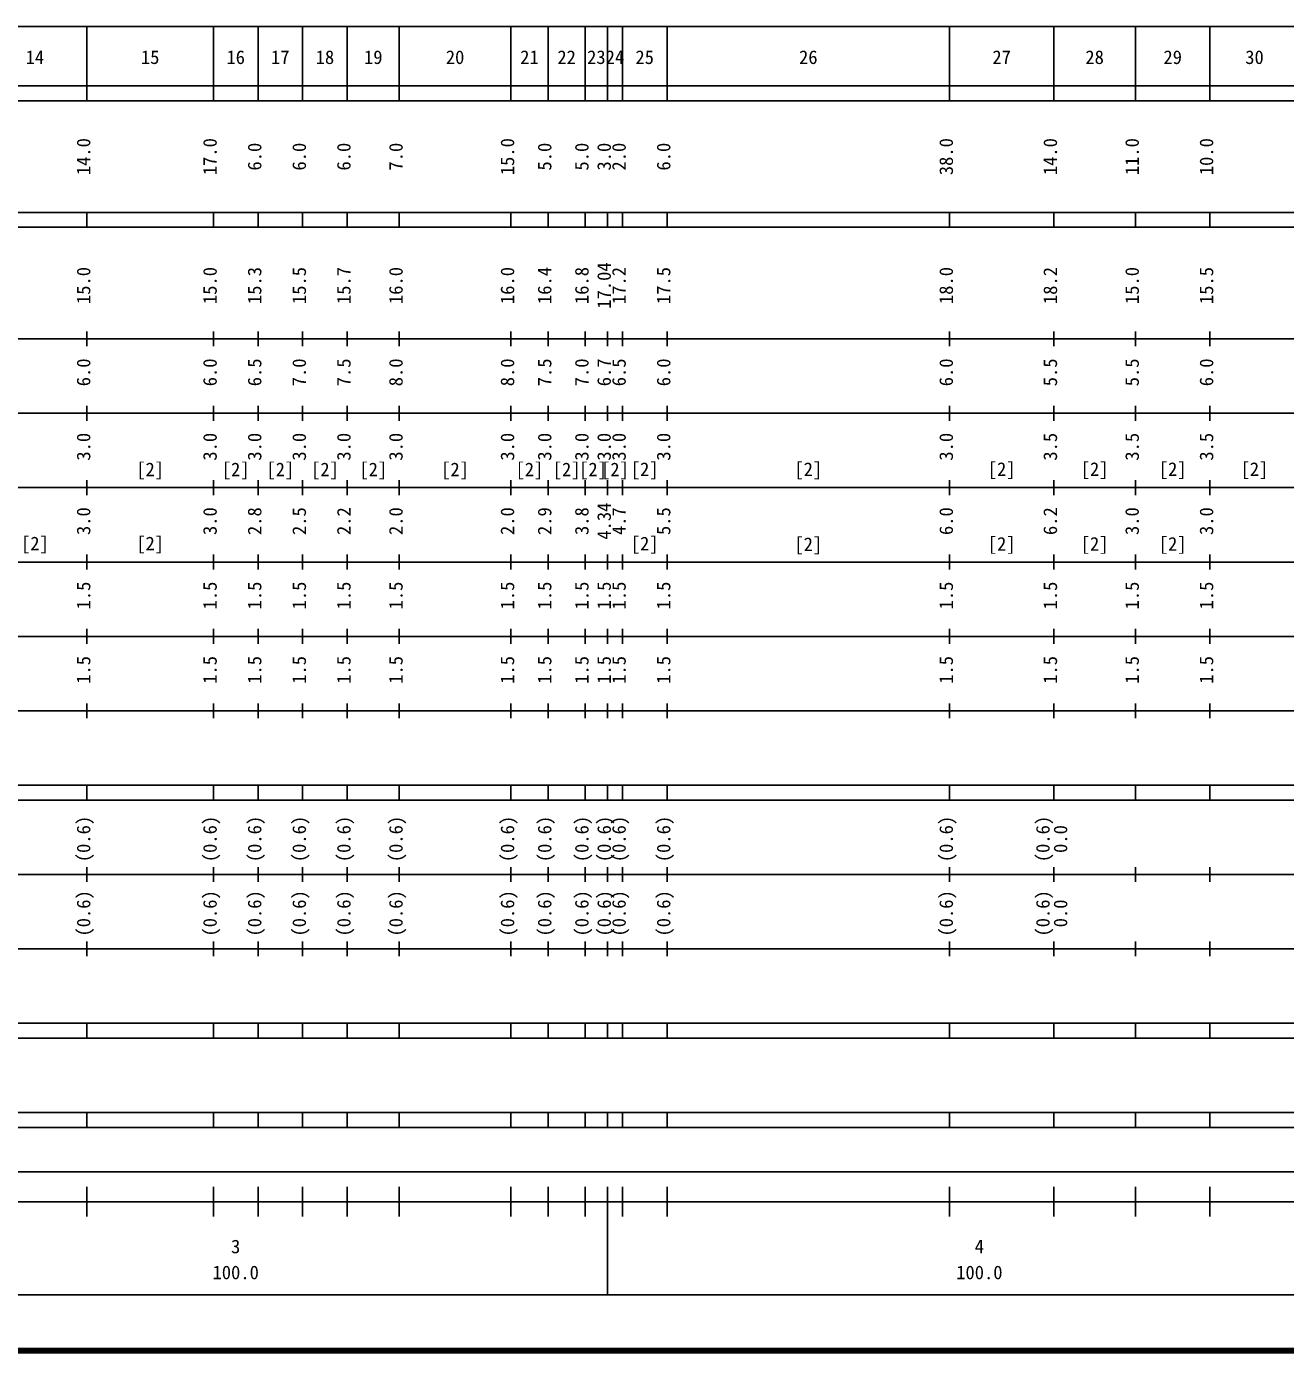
# Model space of a CAD drawing. Units: millimetres on the paper, enlarged 1000 times. Extents: x 40000 to 680000, y 20000 to 380000.
# Drawn here: x 289866 to 459172, y 20000 to 198000 of the extents above; entities that cross this region are included whole.
import ezdxf
from ezdxf.enums import TextEntityAlignment as Align

# ---------------------------------------------------------------- set-up
doc = ezdxf.new("R2010")
doc.units = ezdxf.units.MM
doc.header["$LTSCALE"] = 1000
doc.layers.add('M-TTL', color=2, linetype='Continuous', lineweight=140)
doc.layers.add('M-TTL-BAND', color=7, linetype='Continuous', lineweight=25)
doc.styles.add('ＭＳ ゴシック', font='')
doc.styles.get('ＭＳ ゴシック').set_extended_font_data('MS Gothic')

msp = doc.modelspace()

# ---------------------------------------------------------------- linework, layer by layer
at = {"layer": 'M-TTL'}
msp.add_line((40000, 20000), (680000, 20000), dxfattribs=at)
at = {"layer": 'M-TTL-BAND'}
for p, q in [((68000, 198000), (579000, 198000)), ((298000, 188000), (298000, 198000)), ((315000, 188000), (315000, 198000)), ((321000, 188000), (321000, 198000)), ((327000, 188000), (327000, 198000)), ((333000, 188000), (333000, 198000)), ((340000, 188000), (340000, 198000)), ((355000, 188000), (355000, 198000)), ((360000, 188000), (360000, 198000)), ((365000, 188000), (365000, 198000)), ((368000, 188000), (368000, 198000)), ((370000, 188000), (370000, 198000)), ((376000, 188000), (376000, 198000)), ((414000, 188000), (414000, 198000)), ((428000, 188000), (428000, 198000)), ((439000, 188000), (439000, 198000)), ((449000, 188000), (449000, 198000)), ((40000, 190000), (579000, 190000)), ((40000, 188000), (579000, 188000)), ((40000, 173000), (579000, 173000)), ((298000, 171000), (298000, 173000)), ((315000, 171000), (315000, 173000)), ((321000, 171000), (321000, 173000)), ((327000, 171000), (327000, 173000)), ((333000, 171000), (333000, 173000)), ((340000, 171000), (340000, 173000)), ((355000, 171000), (355000, 173000)), ((360000, 171000), (360000, 173000)), ((365000, 171000), (365000, 173000)), ((368000, 171000), (368000, 173000)), ((370000, 171000), (370000, 173000)), ((376000, 171000), (376000, 173000)), ((414000, 171000), (414000, 173000)), ((428000, 171000), (428000, 173000)), ((439000, 171000), (439000, 173000)), ((449000, 171000), (449000, 173000)), ((40000, 171000), (579000, 171000)), ((298000, 155000), (298000, 157000)), ((315000, 155000), (315000, 157000)), ((321000, 155000), (321000, 157000)), ((327000, 155000), (327000, 157000)), ((333000, 155000), (333000, 157000)), ((340000, 155000), (340000, 157000)), ((355000, 155000), (355000, 157000)), ((360000, 155000), (360000, 157000)), ((365000, 155000), (365000, 157000)), ((368000, 155000), (368000, 157000)), ((370000, 155000), (370000, 157000)), ((376000, 155000), (376000, 157000)), ((414000, 155000), (414000, 157000)), ((428000, 155000), (428000, 157000)), ((439000, 155000), (439000, 157000)), ((449000, 155000), (449000, 157000)), ((40000, 156000), (579000, 156000)), ((46000, 146000), (579000, 146000)), ((298000, 145000), (298000, 147000)), ((315000, 145000), (315000, 147000)), ((321000, 145000), (321000, 147000)), ((327000, 145000), (327000, 147000)), ((333000, 145000), (333000, 147000)), ((340000, 145000), (340000, 147000)), ((355000, 145000), (355000, 147000)), ((360000, 145000), (360000, 147000)), ((365000, 145000), (365000, 147000)), ((368000, 145000), (368000, 147000)), ((370000, 145000), (370000, 147000)), ((376000, 145000), (376000, 147000)), ((414000, 145000), (414000, 147000)), ((428000, 145000), (428000, 147000)), ((439000, 145000), (439000, 147000)), ((449000, 145000), (449000, 147000)), ((52000, 136000), (579000, 136000)), ((298000, 135000), (298000, 137000)), ((315000, 135000), (315000, 137000)), ((321000, 135000), (321000, 137000)), ((327000, 135000), (327000, 137000)), ((333000, 135000), (333000, 137000)), ((340000, 135000), (340000, 137000)), ((355000, 135000), (355000, 137000)), ((360000, 135000), (360000, 137000)), ((365000, 135000), (365000, 137000)), ((368000, 135000), (368000, 137000)), ((370000, 135000), (370000, 137000)), ((376000, 135000), (376000, 137000)), ((414000, 135000), (414000, 137000)), ((428000, 135000), (428000, 137000)), ((439000, 135000), (439000, 137000)), ((449000, 135000), (449000, 137000)), ((298000, 125000), (298000, 127000)), ((315000, 125000), (315000, 127000)), ((321000, 125000), (321000, 127000)), ((327000, 125000), (327000, 127000)), ((333000, 125000), (333000, 127000)), ((340000, 125000), (340000, 127000)), ((355000, 125000), (355000, 127000)), ((360000, 125000), (360000, 127000)), ((365000, 125000), (365000, 127000)), ((368000, 125000), (368000, 127000)), ((370000, 125000), (370000, 127000)), ((376000, 125000), (376000, 127000)), ((414000, 125000), (414000, 127000)), ((428000, 125000), (428000, 127000)), ((439000, 125000), (439000, 127000)), ((449000, 125000), (449000, 127000)), ((46000, 126000), (579000, 126000)), ((52000, 116000), (579000, 116000)), ((298000, 115000), (298000, 117000)), ((315000, 115000), (315000, 117000)), ((321000, 115000), (321000, 117000)), ((327000, 115000), (327000, 117000)), ((333000, 115000), (333000, 117000)), ((340000, 115000), (340000, 117000)), ((355000, 115000), (355000, 117000)), ((360000, 115000), (360000, 117000)), ((365000, 115000), (365000, 117000)), ((368000, 115000), (368000, 117000)), ((370000, 115000), (370000, 117000)), ((376000, 115000), (376000, 117000)), ((414000, 115000), (414000, 117000)), ((428000, 115000), (428000, 117000)), ((439000, 115000), (439000, 117000)), ((449000, 115000), (449000, 117000)), ((298000, 105000), (298000, 107000)), ((315000, 105000), (315000, 107000)), ((321000, 105000), (321000, 107000)), ((327000, 105000), (327000, 107000)), ((333000, 105000), (333000, 107000)), ((340000, 105000), (340000, 107000)), ((355000, 105000), (355000, 107000)), ((360000, 105000), (360000, 107000)), ((365000, 105000), (365000, 107000)), ((368000, 105000), (368000, 107000)), ((370000, 105000), (370000, 107000)), ((376000, 105000), (376000, 107000)), ((414000, 105000), (414000, 107000)), ((428000, 105000), (428000, 107000)), ((439000, 105000), (439000, 107000)), ((449000, 105000), (449000, 107000)), ((46000, 106000), (579000, 106000)), ((40000, 96000), (579000, 96000)), ((298000, 94000), (298000, 96000)), ((315000, 94000), (315000, 96000)), ((321000, 94000), (321000, 96000)), ((327000, 94000), (327000, 96000)), ((333000, 94000), (333000, 96000)), ((340000, 94000), (340000, 96000)), ((355000, 94000), (355000, 96000)), ((360000, 94000), (360000, 96000)), ((365000, 94000), (365000, 96000)), ((368000, 94000), (368000, 96000)), ((370000, 94000), (370000, 96000)), ((376000, 94000), (376000, 96000)), ((414000, 94000), (414000, 96000)), ((428000, 94000), (428000, 96000)), ((439000, 94000), (439000, 96000)), ((449000, 94000), (449000, 96000)), ((40000, 94000), (579000, 94000)), ((49000, 84000), (579000, 84000)), ((298000, 83000), (298000, 85000)), ((315000, 83000), (315000, 85000)), ((321000, 83000), (321000, 85000)), ((327000, 83000), (327000, 85000)), ((333000, 83000), (333000, 85000)), ((340000, 83000), (340000, 85000)), ((355000, 83000), (355000, 85000)), ((360000, 83000), (360000, 85000)), ((365000, 83000), (365000, 85000)), ((368000, 83000), (368000, 85000)), ((370000, 83000), (370000, 85000)), ((376000, 83000), (376000, 85000)), ((414000, 83000), (414000, 85000)), ((428000, 83000), (428000, 85000)), ((439000, 83000), (439000, 85000)), ((449000, 83000), (449000, 85000)), ((298000, 73000), (298000, 75000)), ((315000, 73000), (315000, 75000)), ((321000, 73000), (321000, 75000)), ((327000, 73000), (327000, 75000)), ((333000, 73000), (333000, 75000)), ((340000, 73000), (340000, 75000)), ((355000, 73000), (355000, 75000)), ((360000, 73000), (360000, 75000)), ((365000, 73000), (365000, 75000)), ((368000, 73000), (368000, 75000)), ((370000, 73000), (370000, 75000)), ((376000, 73000), (376000, 75000)), ((414000, 73000), (414000, 75000)), ((428000, 73000), (428000, 75000)), ((439000, 73000), (439000, 75000)), ((449000, 73000), (449000, 75000)), ((40000, 74000), (579000, 74000)), ((40000, 64000), (579000, 64000)), ((298000, 62000), (298000, 64000)), ((315000, 62000), (315000, 64000)), ((321000, 62000), (321000, 64000)), ((327000, 62000), (327000, 64000)), ((333000, 62000), (333000, 64000)), ((340000, 62000), (340000, 64000)), ((355000, 62000), (355000, 64000)), ((360000, 62000), (360000, 64000)), ((365000, 62000), (365000, 64000)), ((368000, 62000), (368000, 64000)), ((370000, 62000), (370000, 64000)), ((376000, 62000), (376000, 64000)), ((414000, 62000), (414000, 64000)), ((428000, 62000), (428000, 64000)), ((439000, 62000), (439000, 64000)), ((449000, 62000), (449000, 64000)), ((40000, 62000), (579000, 62000)), ((40000, 52000), (579000, 52000)), ((298000, 50000), (298000, 52000)), ((315000, 50000), (315000, 52000)), ((321000, 50000), (321000, 52000)), ((327000, 50000), (327000, 52000)), ((333000, 50000), (333000, 52000)), ((340000, 50000), (340000, 52000)), ((355000, 50000), (355000, 52000)), ((360000, 50000), (360000, 52000)), ((365000, 50000), (365000, 52000)), ((368000, 50000), (368000, 52000)), ((370000, 50000), (370000, 52000)), ((376000, 50000), (376000, 52000)), ((414000, 50000), (414000, 52000)), ((428000, 50000), (428000, 52000)), ((439000, 50000), (439000, 52000)), ((449000, 50000), (449000, 52000)), ((40000, 50000), (579000, 50000)), ((71000, 44000), (565000, 44000)), ((298000, 38000), (298000, 42000)), ((315000, 38000), (315000, 42000)), ((321000, 38000), (321000, 42000)), ((327000, 38000), (327000, 42000)), ((333000, 38000), (333000, 42000)), ((340000, 38000), (340000, 42000)), ((355000, 38000), (355000, 42000)), ((360000, 38000), (360000, 42000)), ((365000, 38000), (365000, 42000)), ((368000, 27500), (368000, 42000)), ((370000, 38000), (370000, 42000)), ((376000, 38000), (376000, 42000)), ((414000, 38000), (414000, 42000)), ((428000, 38000), (428000, 42000)), ((439000, 38000), (439000, 42000)), ((449000, 38000), (449000, 42000)), ((40000, 40000), (579000, 40000)), ((68000, 27500), (579000, 27500))]:
    msp.add_line(p, q, dxfattribs=at)

# ---------------------------------------------------------------- texts
at = {"layer": 'M-TTL-BAND', "style": 'ＭＳ ゴシック'}
for s, p in [('14', (291000, 192405)), ('15', (306500, 192405)), ('16', (318000, 192405)), ('17', (324000, 192405)), ('18', (330000, 192405)), ('19', (336500, 192405)), ('20', (347500, 192405)), ('21', (357500, 192405)), ('22', (362500, 192405)), ('23', (366500, 192405)), ('24', (369000, 192405)), ('25', (373000, 192405)), ('26', (395000, 192405)), ('27', (421000, 192405)), ('28', (433500, 192405)), ('29', (444000, 192405)), ('30', (455000, 192405)), ('[2]', (306500, 136988)), ('[2]', (318000, 136988)), ('[2]', (324000, 136988)), ('[2]', (330000, 136988)), ('[2]', (336500, 136988)), ('[2]', (347500, 136988)), ('[2]', (357500, 136988)), ('[2]', (362500, 136988)), ('[2]', (366050, 136988)), ('[2]', (369000, 136987)), ('[2]', (373000, 137016)), ('[2]', (395000, 137010)), ('[2]', (421000, 137029)), ('[2]', (433500, 137029)), ('[2]', (444000, 137029)), ('[2]', (455000, 137029)), ('[2]', (291000, 127036)), ('[2]', (306500, 127036)), ('[2]', (373000, 127019)), ('[2]', (395000, 126927)), ('[2]', (421000, 126983)), ('[2]', (433500, 126983)), ('[2]', (444000, 126983)), ('3', (318000, 32523)), ('4', (418000, 32523)), ('100.0', (318000, 29033)), ('100.0', (418000, 29033))]:
    msp.add_text(s, height=1833, dxfattribs=at).set_placement(p, align=Align.BOTTOM_CENTER)
for s, p in [('14.0', (299000, 180500)), ('17.0', (316000, 180500)), ('6.0', (322000, 180500)), ('6.0', (328000, 180500)), ('6.0', (334000, 180500)), ('7.0', (341000, 180500)), ('15.0', (356000, 180500)), ('5.0', (361000, 180500)), ('5.0', (366000, 180500)), ('3.0', (369000, 180500)), ('2.0', (371000, 180500)), ('6.0', (377000, 180500)), ('38.0', (415000, 180500)), ('14.0', (429000, 180500)), ('11.0', (440000, 180500)), ('10.0', (450000, 180500)), ('16.4', (361000, 163174)), ('16.8', (366000, 163174)), ('17.04', (369000, 163174)), ('17.2', (371000, 163174)), ('18.2', (429000, 163174)), ('15.0', (299000, 163174)), ('15.0', (316000, 163174)), ('15.3', (322000, 163174)), ('15.5', (328000, 163174)), ('15.7', (334000, 163174)), ('16.0', (341000, 163174)), ('16.0', (356000, 163174)), ('17.5', (377000, 163174)), ('18.0', (415000, 163174)), ('15.0', (440000, 163174)), ('15.5', (450000, 163174)), ('6.0', (299000, 151500)), ('6.0', (316000, 151500)), ('6.5', (322000, 151500)), ('7.0', (328000, 151500)), ('7.5', (334000, 151500)), ('8.0', (341000, 151500)), ('8.0', (356000, 151500)), ('7.5', (361000, 151500)), ('7.0', (366000, 151500)), ('6.7', (369000, 151500)), ('6.5', (371000, 151500)), ('6.0', (377000, 151500)), ('6.0', (415000, 151500)), ('5.5', (429000, 151500)), ('5.5', (440000, 151500)), ('6.0', (450000, 151500)), ('3.0', (299000, 141500)), ('3.0', (316000, 141500)), ('3.0', (322000, 141500)), ('3.0', (328000, 141500)), ('3.0', (334000, 141500)), ('3.0', (341000, 141500)), ('3.0', (356000, 141500)), ('3.0', (361000, 141500)), ('3.0', (366000, 141500)), ('3.0', (369000, 141500)), ('3.0', (371000, 141500)), ('3.0', (377000, 141500)), ('3.0', (415000, 141500)), ('3.5', (429000, 141500)), ('3.5', (440000, 141500)), ('3.5', (450000, 141500)), ('4.34', (369000, 131500)), ('3.0', (299000, 131500)), ('3.0', (316000, 131500)), ('2.8', (322000, 131500)), ('2.5', (328000, 131500)), ('2.2', (334000, 131500)), ('2.0', (341000, 131500)), ('2.0', (356000, 131500)), ('2.9', (361000, 131500)), ('3.8', (366000, 131500)), ('4.7', (371000, 131500)), ('5.5', (377000, 131500)), ('6.0', (415000, 131500)), ('6.2', (429000, 131500)), ('3.0', (440000, 131500)), ('3.0', (450000, 131500)), ('1.5', (299000, 121500)), ('1.5', (316000, 121500)), ('1.5', (322000, 121500)), ('1.5', (328000, 121500)), ('1.5', (334000, 121500)), ('1.5', (341000, 121500)), ('1.5', (356000, 121500)), ('1.5', (361000, 121500)), ('1.5', (366000, 121500)), ('1.5', (369000, 121500)), ('1.5', (371000, 121500)), ('1.5', (377000, 121500)), ('1.5', (415000, 121500)), ('1.5', (429000, 121500)), ('1.5', (440000, 121500)), ('1.5', (450000, 121500)), ('1.5', (299000, 111500)), ('1.5', (316000, 111500)), ('1.5', (322000, 111500)), ('1.5', (328000, 111500)), ('1.5', (334000, 111500)), ('1.5', (341000, 111500)), ('1.5', (356000, 111500)), ('1.5', (361000, 111500)), ('1.5', (366000, 111500)), ('1.5', (369000, 111500)), ('1.5', (371000, 111500)), ('1.5', (377000, 111500)), ('1.5', (415000, 111500)), ('1.5', (429000, 111500)), ('1.5', (440000, 111500)), ('1.5', (450000, 111500)), ('(0.6)', (299000, 88764)), ('(0.6)', (316000, 88764)), ('(0.6)', (322000, 88764)), ('(0.6)', (328000, 88764)), ('(0.6)', (334000, 88764)), ('(0.6)', (341000, 88764)), ('(0.6)', (356000, 88764)), ('(0.6)', (361000, 88764)), ('(0.6)', (366000, 88764)), ('(0.6)', (369000, 88764)), ('(0.6)', (371000, 88764)), ('(0.6)', (377000, 88764)), ('(0.6)', (415000, 88764)), ('(0.6)', (428000, 88764)), ('0.0', (430370, 88764)), ('(0.6)', (299000, 78764)), ('(0.6)', (316000, 78764)), ('(0.6)', (322000, 78764)), ('(0.6)', (328000, 78764)), ('(0.6)', (334000, 78764)), ('(0.6)', (341000, 78764)), ('(0.6)', (356000, 78764)), ('(0.6)', (361000, 78764)), ('(0.6)', (366000, 78764)), ('(0.6)', (369000, 78764)), ('(0.6)', (371000, 78764)), ('(0.6)', (377000, 78764)), ('(0.6)', (415000, 78764)), ('(0.6)', (428000, 78764)), ('0.0', (430370, 78764))]:
    msp.add_text(s, height=1833, rotation=90, dxfattribs=at).set_placement(p, align=Align.BOTTOM_CENTER)

doc.saveas('drawing.dxf')
